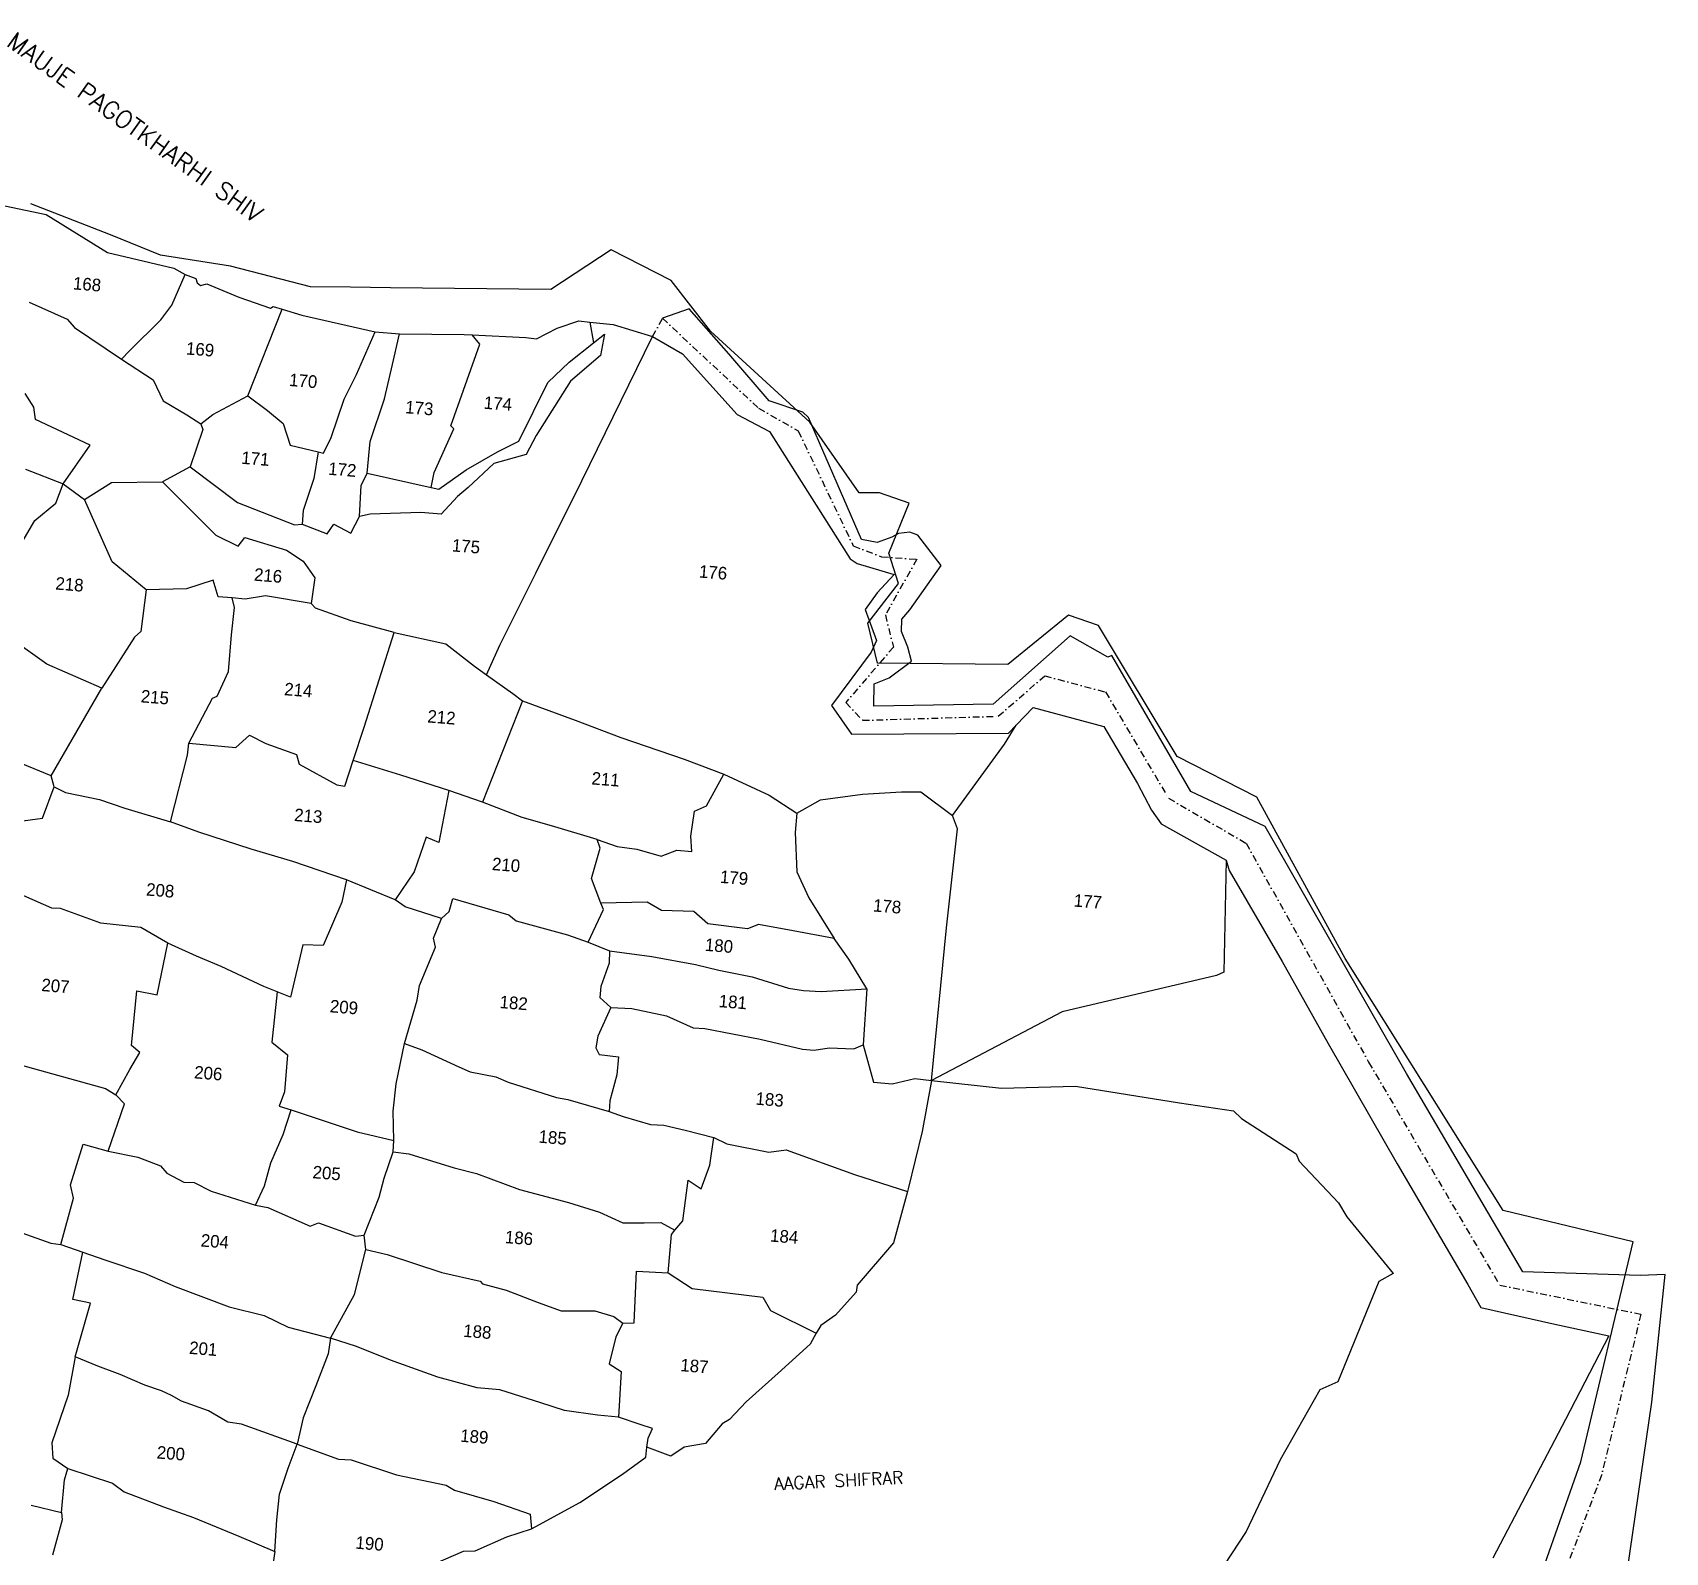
# Model space of a CAD drawing. Header units: metres. Extents: x 286999 to 289862, y 2087634 to 2091131.
# Drawn here: x 288663 to 289862, y 2089191 to 2090307 of the extents above; entities that cross this region are included whole.
import ezdxf
from ezdxf.enums import TextEntityAlignment as Align

# ---------------------------------------------------------------- set-up
doc = ezdxf.new("R2010")
doc.units = ezdxf.units.M
doc.header["$LTSCALE"] = 10
doc.header["$MEASUREMENT"] = 0
doc.linetypes.add('DASHDOT', pattern=[1, 0.5, -0.25, 0, -0.25])
for name, color, linetype in [('OFF', 1, 'Continuous'), ('POLY_PARCEL', 6, 'Continuous'), ('POLY_WATER', 4, 'Continuous'), ('TEXT_MAPIN', 7, 'Continuous'), ('TEXT_MAPOUT', 7, 'Continuous'), ('TEXT_PARCEL', 7, 'Continuous'), ('V_BOUND_LINE', 7, 'Continuous'), ('V_BOUND_STREAM_LINE', 7, 'DASHDOT'), ('VILLAGE BOUNDRY', 15, 'Continuous')]:
    doc.layers.add(name, color=color, linetype=linetype)
doc.styles.get("Standard").update_dxf_attribs({"font": 'simplex.shx'})
doc.styles.add('TEXT_MAP', font='')
doc.styles.get('TEXT_MAP').set_extended_font_data('Kruti Dev 050')

msp = doc.modelspace()

# ---------------------------------------------------------------- linework, layer by layer
at = {"layer": 'OFF'}
for p, q in [((289145, 2090103.9), (289125.5, 2090096.9)), ((289861.7, 2089395), (289843.3, 2089394.2)), ((289851.9, 2089301.3), (289861.7, 2089395)), ((289784.6, 2088843), (289851.9, 2089301.3))]:
    msp.add_line(p, q, dxfattribs=at)
at = {"layer": 'POLY_PARCEL'}
for p, q in [((288765.3, 2090106.5), (288775, 2090128.9)), ((288660.5, 2090108.7), (288688.4, 2090096.2)), ((288757.3, 2090095.7), (288765.3, 2090106.5)), ((288821.1, 2090040), (288846.3, 2090103.5)), ((288688.4, 2090096.2), (288693.9, 2090090.2)), ((288693.9, 2090090.2), (288728.4, 2090066.8)), ((288734.1, 2090073), (288757.3, 2090095.7)), ((288900.8, 2090055.7), (288914.5, 2090087)), ((288927.2, 2090063), (288932.5, 2090085.5)), ((289072.2, 2090094.1), (289074.8, 2090078.8)), ((289074.8, 2090078.8), (289082.9, 2090085.2)), ((289082.9, 2090085.2), (289080, 2090069.6)), ((288728.4, 2090066.8), (288734.1, 2090073)), ((288970.2, 2090017.9), (288991.4, 2090078)), ((288991.4, 2090078), (288985.7, 2090084.7)), ((289057, 2090064.7), (289074.8, 2090078.8)), ((289066.2, 2089977.5), (289118.2, 2090083.5)), ((288728.4, 2090066.8), (288751.5, 2090051.6)), ((288921.5, 2090037.7), (288927.2, 2090063)), ((289041.4, 2090049.7), (289057, 2090064.7)), ((289080, 2090069.6), (289057.9, 2090050.8)), ((288751.5, 2090051.6), (288759, 2090036.4)), ((288891.8, 2090037.4), (288900.8, 2090055.7)), ((289020, 2090006.7), (289041.4, 2090049.7)), ((289057.9, 2090050.8), (289032.8, 2090010.9)), ((288664.1, 2090031.7), (288657.7, 2090041.6)), ((288795.4, 2090026.3), (288821.1, 2090040)), ((288821.1, 2090040), (288835.6, 2090029.3)), ((288882.3, 2090009.3), (288891.8, 2090037.4)), ((288911, 2090006.5), (288921.5, 2090037.7)), ((288665.3, 2090022.5), (288664.1, 2090031.7)), ((288759, 2090036.4), (288776.3, 2090025.9)), ((288776.3, 2090025.9), (288786.5, 2090019.5)), ((288786.5, 2090019.5), (288795.4, 2090026.3)), ((288835.6, 2090029.3), (288847.1, 2090019.7)), ((288705.4, 2090003.8), (288665.3, 2090022.5)), ((288788.1, 2090015.3), (288778.7, 2089987.9)), ((288786.5, 2090019.5), (288788.1, 2090015.3)), ((288847.1, 2090019.7), (288852.2, 2090003.8)), ((288957.9, 2089983.7), (288972.4, 2090015.7)), ((288972.4, 2090015.7), (288970.2, 2090017.9)), ((288685.6, 2089975.3), (288705.4, 2090003.8)), ((288852.2, 2090003.8), (288872.8, 2089998.8)), ((288876.6, 2089997.8), (288882.3, 2090009.3)), ((288908.7, 2089983.3), (288911, 2090006.5)), ((289004.3, 2089998.9), (289020, 2090006.7)), ((289032.8, 2090010.9), (289025.3, 2089996.8)), ((288872.8, 2089998.8), (288869.6, 2089979.4)), ((288872.8, 2089998.8), (288876.6, 2089997.8)), ((288981.4, 2089985.7), (289004.3, 2089998.9)), ((289001.8, 2089990.4), (288982.9, 2089972.6)), ((289025.3, 2089996.8), (289001.8, 2089990.4)), ((288657.9, 2089986.1), (288685.6, 2089975.3)), ((288778.7, 2089987.9), (288758.4, 2089976.9)), ((288778.7, 2089987.9), (288813.4, 2089961.7)), ((288869.6, 2089979.4), (288861.7, 2089955.9)), ((288904.4, 2089974.2), (288908.7, 2089983.3)), ((288908.7, 2089983.3), (288955.8, 2089972.8)), ((288955.8, 2089972.8), (288957.9, 2089983.7)), ((288961.3, 2089971.5), (288981.4, 2089985.7)), ((289032.5, 2089909.7), (289066.2, 2089977.5)), ((288680.1, 2089961.1), (288685.6, 2089975.3)), ((288685.6, 2089975.3), (288701.1, 2089963.8)), ((288701.1, 2089963.8), (288721.1, 2089976.4)), ((288721.1, 2089976.4), (288758.4, 2089976.9)), ((288758.4, 2089976.9), (288797.6, 2089937.7)), ((288903, 2089951.3), (288904.4, 2089974.2)), ((288955.8, 2089972.8), (288961.3, 2089971.5)), ((288974.9, 2089966.1), (288963.1, 2089953.2)), ((288982.9, 2089972.6), (288974.9, 2089966.1)), ((288664.8, 2089948.5), (288680.1, 2089961.1)), ((288721.5, 2089918.2), (288701.1, 2089963.8)), ((288813.4, 2089961.7), (288855.3, 2089945.2)), ((288861.7, 2089955.9), (288860.9, 2089945.7)), ((288910.8, 2089953.1), (288903, 2089951.3)), ((288948.2, 2089954.4), (288910.8, 2089953.1)), ((288963.1, 2089953.2), (288948.2, 2089954.4)), ((288651.9, 2089926.6), (288664.8, 2089948.5)), ((288855.3, 2089945.2), (288860.9, 2089945.7)), ((288860.9, 2089945.7), (288879.3, 2089938.6)), ((288879.3, 2089938.6), (288884.3, 2089945.7)), ((288884.3, 2089945.7), (288896.8, 2089939.2)), ((288896.8, 2089939.2), (288903, 2089951.3)), ((288797.6, 2089937.7), (288814, 2089929.6)), ((288814, 2089929.6), (288818.9, 2089935.9)), ((288818.9, 2089935.9), (288849.4, 2089926.7)), ((288746.4, 2089897.5), (288721.5, 2089918.2)), ((288849.4, 2089926.7), (288861.8, 2089918.6)), ((288861.8, 2089918.6), (288870.3, 2089906.4)), ((288870.3, 2089906.4), (288867.6, 2089887.6)), ((289006, 2089856.9), (289032.5, 2089909.7)), ((288746.4, 2089897.5), (288742.5, 2089866.9)), ((288776.1, 2089898.3), (288746.4, 2089897.5)), ((288795.7, 2089904.6), (288776.1, 2089898.3)), ((288799.4, 2089892.4), (288795.7, 2089904.6)), ((288834, 2089893.1), (288819.1, 2089890.8)), ((288867.6, 2089887.6), (288834, 2089893.1)), ((288809.7, 2089891.6), (288799.4, 2089892.4)), ((288809, 2089864.5), (288811.4, 2089884.5)), ((288811.4, 2089884.5), (288809.7, 2089891.6)), ((288819.1, 2089890.8), (288809.7, 2089891.6)), ((288870.8, 2089884), (288867.6, 2089887.6)), ((288897, 2089874.7), (288870.8, 2089884)), ((288928.4, 2089866.2), (288897, 2089874.7)), ((288673.6, 2089842.9), (288648.9, 2089860.7)), ((288737.8, 2089862.9), (288713.8, 2089825.3)), ((288742.5, 2089866.9), (288737.8, 2089862.9)), ((288806.8, 2089837.7), (288809, 2089864.5)), ((288906.5, 2089796.7), (288928.4, 2089866.2)), ((288928.4, 2089866.2), (288966.4, 2089857.9)), ((288966.4, 2089857.9), (288987.6, 2089841.5)), ((288996.3, 2089835.3), (289006, 2089856.9)), ((288713.8, 2089825.3), (288673.6, 2089842.9)), ((288798.6, 2089819.4), (288806.8, 2089837.7)), ((288987.6, 2089841.5), (288996.3, 2089835.3)), ((288996.3, 2089835.3), (289015.7, 2089821.4)), ((288676.8, 2089761.1), (288713.8, 2089825.3)), ((289015.7, 2089821.4), (289022.8, 2089816)), ((288777.8, 2089784.9), (288795.2, 2089818)), ((288795.2, 2089818), (288798.6, 2089819.4)), ((289022.8, 2089816), (288993.3, 2089741.6)), ((289022.8, 2089816), (289061.4, 2089801.9)), ((289061.4, 2089801.9), (289094.8, 2089789.2)), ((289376.7, 2089784.3), (289385.1, 2089798.2)), ((288812.2, 2089781.9), (288822.4, 2089790.9)), ((288822.4, 2089790.9), (288834.2, 2089784.8)), ((288898.4, 2089772.3), (288906.5, 2089796.7)), ((289094.8, 2089789.2), (289141.4, 2089773.2)), ((288676.8, 2089761.1), (288640.4, 2089776)), ((288764.4, 2089727.4), (288776.7, 2089776.3)), ((288776.7, 2089776.3), (288777.8, 2089784.9)), ((288777.8, 2089784.9), (288812.2, 2089781.9)), ((288834.2, 2089784.8), (288856.9, 2089776.6)), ((288856.9, 2089776.6), (288858.7, 2089769.7)), ((289338.3, 2089732), (289376.7, 2089784.3)), ((288858.7, 2089769.7), (288886.4, 2089754.4)), ((288892.3, 2089753.5), (288898.4, 2089772.3)), ((288933.5, 2089761.6), (288898.4, 2089772.3)), ((288968.7, 2089750.4), (288933.5, 2089761.6)), ((289141.4, 2089773.2), (289170.6, 2089762.2)), ((289157.7, 2089739.1), (289170.6, 2089762.2)), ((289170.6, 2089762.2), (289203.9, 2089746.8)), ((288670.3, 2089730), (288678.9, 2089753)), ((288678.9, 2089753), (288676.8, 2089761.1)), ((288678.9, 2089753), (288687.3, 2089748.8)), ((288886.4, 2089754.4), (288892.3, 2089753.5)), ((288968.7, 2089750.4), (288961.2, 2089712.2)), ((288993.3, 2089741.6), (288968.7, 2089750.4)), ((289272.3, 2089747.7), (289300.9, 2089749.3)), ((289300.9, 2089749.3), (289315.2, 2089749.3)), ((289315.2, 2089749.3), (289338.3, 2089732)), ((288687.3, 2089748.8), (288712.2, 2089743.6)), ((288712.2, 2089743.6), (288730.7, 2089737.3)), ((288730.7, 2089737.3), (288764.4, 2089727.4)), ((289022.6, 2089730.4), (288993.3, 2089741.6)), ((289149, 2089735.1), (289157.7, 2089739.1)), ((289203.9, 2089746.8), (289224.2, 2089733.7)), ((289224.2, 2089733.7), (289241.4, 2089743.5)), ((289241.4, 2089743.5), (289272.3, 2089747.7)), ((288652.3, 2089727.5), (288670.3, 2089730)), ((288785, 2089719.7), (288764.4, 2089727.4)), ((289043.9, 2089724.3), (289022.6, 2089730.4)), ((289146.3, 2089716.7), (289149, 2089735.1)), ((289224.2, 2089733.7), (289223, 2089719.5)), ((289342, 2089722.1), (289338.3, 2089732)), ((288823.6, 2089707.1), (288785, 2089719.7)), ((288952, 2089716.1), (288943.2, 2089690.7)), ((288961.2, 2089712.2), (288952, 2089716.1)), ((289077.6, 2089714.4), (289043.9, 2089724.3)), ((289077.6, 2089714.4), (289092.2, 2089709.2)), ((289079.8, 2089707.9), (289077.6, 2089714.4)), ((289147, 2089705.5), (289146.3, 2089716.7)), ((289223, 2089719.5), (289224.2, 2089690.5)), ((289334.1, 2089649.4), (289342, 2089722.1)), ((288854.2, 2089698.2), (288823.6, 2089707.1)), ((289073.3, 2089685.8), (289079.8, 2089707.9)), ((289092.2, 2089709.2), (289106.7, 2089707.3)), ((289106.7, 2089707.3), (289124.5, 2089702.2)), ((289124.5, 2089702.2), (289136, 2089706.5)), ((289136, 2089706.5), (289147, 2089705.5)), ((288893.5, 2089684.7), (288854.2, 2089698.2)), ((288943.2, 2089690.7), (288929.2, 2089670.1)), ((289224.2, 2089690.5), (289233, 2089671.6)), ((289539.3, 2089699.2), (289537.5, 2089617)), ((288893.5, 2089684.7), (288890.2, 2089668.3)), ((288929.2, 2089670.1), (288893.5, 2089684.7)), ((289080.3, 2089667.6), (289073.3, 2089685.8)), ((288677.2, 2089663.8), (288656.6, 2089673)), ((288890.2, 2089668.3), (288876.5, 2089636.6)), ((288936.7, 2089664.9), (288929.2, 2089670.1)), ((288968.9, 2089661.5), (288971.6, 2089671.1)), ((288971.6, 2089671.1), (289012.7, 2089659.1)), ((289114.2, 2089668.2), (289080.3, 2089667.6)), ((289082.1, 2089662.9), (289080.3, 2089667.6)), ((289124.8, 2089662.2), (289114.2, 2089668.2)), ((289233, 2089671.6), (289251.5, 2089641.6)), ((288683.6, 2089663.7), (288677.2, 2089663.8)), ((288713.2, 2089652.9), (288683.6, 2089663.7)), ((288963.3, 2089656.4), (288936.7, 2089664.9)), ((288957.4, 2089641.8), (288963.3, 2089656.4)), ((288963.3, 2089656.4), (288968.9, 2089661.5)), ((289012.7, 2089659.1), (289018.2, 2089654.7)), ((289018.2, 2089654.7), (289055.8, 2089644.4)), ((289071, 2089638.9), (289082.1, 2089662.9)), ((289148.5, 2089661.5), (289124.8, 2089662.2)), ((289158.9, 2089652.3), (289148.5, 2089661.5)), ((288742.6, 2089649.7), (288713.2, 2089652.9)), ((288762.3, 2089638.2), (288742.6, 2089649.7)), ((288958.8, 2089635.2), (288957.4, 2089641.8)), ((289055.8, 2089644.4), (289071, 2089638.9)), ((289187.9, 2089648.7), (289158.9, 2089652.3)), ((289196.1, 2089652), (289187.9, 2089648.7)), ((289221.5, 2089647.2), (289196.1, 2089652)), ((289251.5, 2089641.6), (289221.5, 2089647.2)), ((289262.2, 2089626.4), (289251.5, 2089641.6)), ((289323, 2089537.4), (289334.1, 2089649.4)), ((288754.5, 2089600.4), (288762.3, 2089638.2)), ((288783.5, 2089628.8), (288762.3, 2089638.2)), ((288861.5, 2089637), (288852.4, 2089598.6)), ((288876.5, 2089636.6), (288861.5, 2089637)), ((288947, 2089607.2), (288958.8, 2089635.2)), ((289071, 2089638.9), (289086.7, 2089632.5)), ((289086.7, 2089632.5), (289086.4, 2089623.6)), ((289086.7, 2089632.5), (289117.7, 2089628.4)), ((288801.5, 2089621), (288783.5, 2089628.8)), ((288832.8, 2089606.5), (288801.5, 2089621)), ((289086.4, 2089623.6), (289080.3, 2089606.3)), ((289117.7, 2089628.4), (289149.7, 2089622.6)), ((289149.7, 2089622.6), (289166.8, 2089618.4)), ((289166.8, 2089618.4), (289191.4, 2089613.6)), ((289275.4, 2089604.8), (289262.2, 2089626.4)), ((288842.5, 2089602.6), (288832.8, 2089606.5)), ((288945.3, 2089596.3), (288947, 2089607.2)), ((289080.3, 2089606.3), (289079.6, 2089598.4)), ((289191.4, 2089613.6), (289218, 2089605.1)), ((289532.1, 2089614.5), (289419, 2089587.8)), ((289537.5, 2089617), (289532.1, 2089614.5)), ((288735.6, 2089563.2), (288739.6, 2089603.2)), ((288739.6, 2089603.2), (288754.5, 2089600.4)), ((288842.5, 2089602.6), (288838.7, 2089565.6)), ((288852.4, 2089598.6), (288842.5, 2089602.6)), ((288936, 2089564.6), (288945.3, 2089596.3)), ((289079.6, 2089598.4), (289087.7, 2089591)), ((289218, 2089605.1), (289229, 2089603.4)), ((289229, 2089603.4), (289242, 2089602.7)), ((289242, 2089602.7), (289275.4, 2089604.8)), ((289275.4, 2089604.8), (289272.8, 2089563.7)), ((289087.7, 2089591), (289078.1, 2089570)), ((289087.7, 2089591), (289103.1, 2089590.2)), ((289103.1, 2089590.2), (289128.5, 2089584.9)), ((289128.5, 2089584.9), (289147.9, 2089576.2)), ((289419, 2089587.8), (289323, 2089537.4)), ((289078.1, 2089570), (289076.6, 2089561.4)), ((289147.9, 2089576.2), (289156.6, 2089575.5)), ((289156.6, 2089575.5), (289197.2, 2089567.8)), ((288734.5, 2089545.4), (288741.9, 2089557.9)), ((288741.9, 2089557.9), (288735.6, 2089563.2)), ((288838.7, 2089565.6), (288850.1, 2089556.2)), ((288930, 2089535), (288936, 2089564.6)), ((288936, 2089564.6), (288948.8, 2089559.9)), ((288948.8, 2089559.9), (288975.9, 2089547.4)), ((289076.6, 2089561.4), (289079, 2089556.5)), ((289197.2, 2089567.8), (289228.3, 2089560.5)), ((289228.3, 2089560.5), (289236.9, 2089559.8)), ((289236.9, 2089559.8), (289247.8, 2089561.3)), ((289247.8, 2089561.3), (289265.9, 2089560.6)), ((289265.9, 2089560.6), (289272.8, 2089563.7)), ((289272.8, 2089563.7), (289280.5, 2089536.2)), ((288633.8, 2089554.5), (288716.7, 2089531.5)), ((288850.1, 2089556.2), (288847.9, 2089529)), ((288975.9, 2089547.4), (288984.4, 2089543.9)), ((289079, 2089556.5), (289093.1, 2089554.9)), ((289093.1, 2089554.9), (289092, 2089541.6)), ((288724.3, 2089526.9), (288734.5, 2089545.4)), ((288927.9, 2089514.9), (288930, 2089535)), ((288984.4, 2089543.9), (289003.1, 2089540)), ((289003.1, 2089540), (289012.3, 2089536.1)), ((289012.3, 2089536.1), (289047.8, 2089524.9)), ((289092, 2089541.6), (289086.9, 2089522.6)), ((289280.5, 2089536.2), (289294.2, 2089535)), ((289294.2, 2089535), (289310.8, 2089538.8)), ((289310.8, 2089538.8), (289323, 2089537.4)), ((289323, 2089537.4), (289316.1, 2089500.1)), ((289323, 2089537.4), (289374.4, 2089531.8)), ((288716.7, 2089531.5), (288724.3, 2089526.9)), ((288730.5, 2089520.3), (288724.3, 2089526.9)), ((288847.9, 2089529), (288844.2, 2089518.6)), ((289047.8, 2089524.9), (289056, 2089523.4)), ((289056, 2089523.4), (289086.3, 2089514.7)), ((289086.9, 2089522.6), (289086.3, 2089514.7)), ((289374.4, 2089531.8), (289428.8, 2089533.3)), ((289428.8, 2089533.3), (289505.1, 2089521.1)), ((288718.5, 2089485.6), (288730.5, 2089520.3)), ((288844.2, 2089518.6), (288852.8, 2089515.8)), ((288847.1, 2089497.7), (288852.8, 2089515.8)), ((288852.8, 2089515.8), (288901.3, 2089499.7)), ((288928.2, 2089493.5), (288927.9, 2089514.9)), ((289086.3, 2089514.7), (289096.7, 2089511.1)), ((289096.7, 2089511.1), (289116.8, 2089505.1)), ((289505.1, 2089521.1), (289544.6, 2089515.1)), ((289544.6, 2089515.1), (289550.5, 2089509.5)), ((288837.9, 2089477), (288847.1, 2089497.7)), ((288901.3, 2089499.7), (288928.2, 2089493.5)), ((289116.8, 2089505.1), (289126.6, 2089504.7)), ((289126.6, 2089504.7), (289142.2, 2089501)), ((289142.2, 2089501), (289163.2, 2089495.6)), ((289316.1, 2089500.1), (289305.9, 2089457.8)), ((289550.5, 2089509.5), (289590.8, 2089483.6)), ((288691, 2089460.8), (288700.3, 2089490.7)), ((288700.3, 2089490.7), (288718.5, 2089485.6)), ((288718.5, 2089485.6), (288740.4, 2089481.1)), ((288927.9, 2089485), (288928.2, 2089493.5)), ((289160.3, 2089475.2), (289163.2, 2089495.6)), ((289163.2, 2089495.6), (289172.7, 2089490.9)), ((289172.7, 2089490.9), (289203.5, 2089484.8)), ((289203.5, 2089484.8), (289216.3, 2089486.5)), ((289216.3, 2089486.5), (289266.4, 2089468.5)), ((288740.4, 2089481.1), (288756.9, 2089474.9)), ((288756.9, 2089474.9), (288761.6, 2089469.4)), ((288833.3, 2089460), (288837.9, 2089477)), ((288921.2, 2089465.8), (288927.9, 2089485)), ((288927.9, 2089485), (288939.4, 2089483.5)), ((288939.4, 2089483.5), (288972.6, 2089473.2)), ((289153.8, 2089458), (289160.3, 2089475.2)), ((289590.8, 2089483.6), (289592.9, 2089478.2)), ((289592.9, 2089478.2), (289621.7, 2089447.7)), ((288761.6, 2089469.4), (288774.1, 2089462.8)), ((288774.1, 2089462.8), (288781.6, 2089462.6)), ((288781.6, 2089462.6), (288794.2, 2089456.1)), ((288917.6, 2089451.8), (288921.2, 2089465.8)), ((288972.6, 2089473.2), (288988.9, 2089469.1)), ((288988.9, 2089469.1), (289020.5, 2089457.4)), ((289140.4, 2089434.5), (289144.4, 2089464.3)), ((289144.4, 2089464.3), (289153.8, 2089458)), ((289266.4, 2089468.5), (289305.4, 2089456)), ((288683.8, 2089417), (288693, 2089451.1)), ((288693, 2089451.1), (288691, 2089460.8)), ((288794.2, 2089456.1), (288826.6, 2089445.9)), ((288826.6, 2089445.9), (288833.3, 2089460)), ((288906.6, 2089423.8), (288917.6, 2089451.8)), ((289020.5, 2089457.4), (289056.5, 2089447.8)), ((289305.4, 2089456), (289295.1, 2089418.3)), ((289305.9, 2089457.8), (289305.4, 2089456)), ((288826.6, 2089445.9), (288835.8, 2089444.2)), ((288835.8, 2089444.2), (288866.8, 2089430.6)), ((289056.5, 2089447.8), (289079.3, 2089440.7)), ((289079.3, 2089440.7), (289096.5, 2089433)), ((289621.7, 2089447.7), (289628, 2089437.3)), ((288655.2, 2089425.7), (288676.4, 2089418)), ((288866.8, 2089430.6), (288872.9, 2089432.9)), ((288872.9, 2089432.9), (288900.2, 2089423.1)), ((289096.5, 2089433), (289112, 2089432.9)), ((289112, 2089432.9), (289124.3, 2089433.1)), ((289124.3, 2089433.1), (289134.5, 2089427.5)), ((289132, 2089424.5), (289134.5, 2089427.5)), ((289134.5, 2089427.5), (289140.4, 2089434.5)), ((289628, 2089437.3), (289661.9, 2089395.8)), ((288676.4, 2089418), (288683.8, 2089417)), ((288683.8, 2089417), (288699.9, 2089411.4)), ((288900.2, 2089423.1), (288906.6, 2089423.8)), ((288907.8, 2089413.4), (288906.6, 2089423.8)), ((289129.6, 2089396.3), (289132, 2089424.5)), ((289295.1, 2089418.3), (289268.4, 2089387.2)), ((288692.7, 2089376.7), (288699.9, 2089411.4)), ((288699.9, 2089411.4), (288716, 2089405.8)), ((288716, 2089405.8), (288745.3, 2089395.9)), ((288899.5, 2089380.4), (288907.8, 2089413.4)), ((288907.8, 2089413.4), (288923.4, 2089409.6)), ((288923.4, 2089409.6), (288963.6, 2089396.4)), ((288745.3, 2089395.9), (288767.8, 2089386.1)), ((288963.6, 2089396.4), (288991.6, 2089390.2)), ((288991.6, 2089390.2), (288993.4, 2089388.1)), ((289104.8, 2089359.5), (289106.3, 2089397.4)), ((289106.3, 2089397.4), (289129.6, 2089396.3)), ((289129.6, 2089396.3), (289147.4, 2089384.7)), ((289651.5, 2089389.9), (289621.3, 2089316.3)), ((289661.9, 2089395.8), (289651.5, 2089389.9)), ((288767.8, 2089386.1), (288807.5, 2089371.4)), ((288881.8, 2089348.2), (288899.5, 2089380.4)), ((288993.4, 2089388.1), (289010.8, 2089383.5)), ((289010.8, 2089383.5), (289034.3, 2089374.4)), ((289147.4, 2089384.7), (289199.2, 2089378.5)), ((289199.2, 2089378.5), (289204.7, 2089368.5)), ((289267.6, 2089382.1), (289252.4, 2089365.2)), ((289268.4, 2089387.2), (289267.6, 2089382.1)), ((288705.5, 2089374), (288692.7, 2089376.7)), ((288694.4, 2089334.6), (288705.5, 2089374)), ((288807.5, 2089371.4), (288833.1, 2089365)), ((289034.3, 2089374.4), (289051.2, 2089368.3)), ((289051.2, 2089368.3), (289075.8, 2089368.3)), ((289075.8, 2089368.3), (289089.7, 2089364.3)), ((289204.7, 2089368.5), (289238.2, 2089351.9)), ((288833.1, 2089365), (288850.8, 2089356.3)), ((288850.8, 2089356.3), (288881.8, 2089348.2)), ((289089.7, 2089364.3), (289096.4, 2089359.4)), ((289096.4, 2089359.4), (289091.2, 2089349.2)), ((289096.4, 2089359.4), (289104.8, 2089359.5)), ((289241.8, 2089357.7), (289238.2, 2089351.9)), ((289252.4, 2089365.2), (289241.8, 2089357.7)), ((288881.8, 2089348.2), (288880.1, 2089336.9)), ((288900.9, 2089342.2), (288881.8, 2089348.2)), ((288925.8, 2089332.2), (288900.9, 2089342.2)), ((289091.2, 2089349.2), (289086.4, 2089329.4)), ((289234, 2089343.9), (289210.4, 2089322.5)), ((289238.2, 2089351.9), (289234, 2089343.9)), ((288694.4, 2089334.6), (288689.3, 2089306.5)), ((288710.9, 2089327.7), (288694.4, 2089334.6)), ((288880.1, 2089336.9), (288871.1, 2089313.4)), ((288960.5, 2089319.7), (288925.8, 2089332.2)), ((288727.4, 2089321.6), (288710.9, 2089327.7)), ((288745.4, 2089313.8), (288727.4, 2089321.6)), ((288989.5, 2089311.8), (288960.5, 2089319.7)), ((289086.4, 2089329.4), (289095.1, 2089323.9)), ((289095.1, 2089323.9), (289093.2, 2089290.2)), ((289210.4, 2089322.5), (289186.9, 2089301.5)), ((288689.3, 2089306.5), (288677.3, 2089271.4)), ((288757.7, 2089309.6), (288745.4, 2089313.8)), ((288765, 2089306.2), (288757.7, 2089309.6)), ((288772.5, 2089302), (288765, 2089306.2)), ((288871.1, 2089313.4), (288861.6, 2089289.7)), ((289006.1, 2089310.4), (288989.5, 2089311.8)), ((289036.2, 2089300.8), (289006.1, 2089310.4)), ((289608.1, 2089310.4), (289578.9, 2089259)), ((289621.3, 2089316.3), (289608.1, 2089310.4)), ((288792.2, 2089294.9), (288772.5, 2089302)), ((288806.5, 2089286.6), (288792.2, 2089294.9)), ((289053.5, 2089295.1), (289036.2, 2089300.8)), ((289077.8, 2089291.9), (289053.5, 2089295.1)), ((289186.9, 2089301.5), (289174.8, 2089288.6)), ((288816.4, 2089285.1), (288806.5, 2089286.6)), ((288857.2, 2089270.6), (288816.4, 2089285.1)), ((288861.6, 2089289.7), (288857.2, 2089270.6)), ((289093.2, 2089290.2), (289077.8, 2089291.9)), ((289109, 2089285), (289093.2, 2089290.2)), ((289118.2, 2089281.9), (289109, 2089285)), ((289114.9, 2089275), (289118.2, 2089281.9)), ((289169.4, 2089285.5), (289157.1, 2089271)), ((289174.8, 2089288.6), (289169.4, 2089285.5)), ((288677.3, 2089271.4), (288678, 2089260.3)), ((288850.6, 2089253), (288857.2, 2089270.6)), ((288857.2, 2089270.6), (288887.6, 2089259.5)), ((289114.1, 2089268.2), (289114.9, 2089275)), ((289157.1, 2089271), (289141.4, 2089268.3)), ((288678, 2089260.3), (288688.9, 2089252.6)), ((288887.6, 2089259.5), (288897, 2089259.1)), ((288897, 2089259.1), (288930.2, 2089248.1)), ((289096.1, 2089248.4), (289113.3, 2089260.9)), ((289113.3, 2089260.9), (289114.1, 2089268.2)), ((289131.7, 2089261.6), (289114.1, 2089268.2)), ((289141.4, 2089268.3), (289131.7, 2089261.6)), ((289578.9, 2089259), (289554, 2089206.4)), ((288686.5, 2089244.4), (288688.9, 2089252.6)), ((288688.9, 2089252.6), (288721.7, 2089241.8)), ((288844.3, 2089233.8), (288850.6, 2089253)), ((288930.2, 2089248.1), (288966.8, 2089240.4)), ((289064.7, 2089227.6), (289096.1, 2089248.4)), ((288684.2, 2089220.4), (288686.5, 2089244.4)), ((288721.7, 2089241.8), (288730.3, 2089235.6)), ((288730.3, 2089235.6), (288759.1, 2089224.5)), ((288966.8, 2089240.4), (288972.9, 2089236.7)), ((288972.9, 2089236.7), (289001.7, 2089228.4)), ((288662.1, 2089225.6), (288684.2, 2089220.4)), ((288759.1, 2089224.5), (288781.1, 2089216.7)), ((288842.3, 2089214.9), (288844.3, 2089233.8)), ((289001.7, 2089228.4), (289028.3, 2089219.1)), ((289029.4, 2089208.3), (289064.7, 2089227.6)), ((288684.8, 2089215), (288677.6, 2089189.1)), ((288684.2, 2089220.4), (288684.8, 2089215)), ((288781.1, 2089216.7), (288814.4, 2089202.9)), ((288840.8, 2089191.7), (288842.3, 2089214.9)), ((289028.3, 2089219.1), (289029.4, 2089208.3)), ((288814.4, 2089202.9), (288840.8, 2089191.7)), ((288987.9, 2089192.2), (289011.2, 2089202.4)), ((289011.2, 2089202.4), (289029.4, 2089208.3)), ((289554, 2089206.4), (289496.9, 2089120.1)), ((288840.8, 2089191.7), (288838.3, 2089173.8)), ((288944.4, 2089176.7), (288979.5, 2089191.9)), ((288979.5, 2089191.9), (288987.9, 2089192.2))]:
    msp.add_line(p, q, dxfattribs=at)
at = {"layer": 'POLY_WATER'}
for p, q in [((289174.3, 2090070.9), (289145, 2090103.9)), ((289118.2, 2090083.5), (289140.3, 2090070.8)), ((289140.3, 2090070.8), (289180.3, 2090026.2)), ((289203.9, 2090036.4), (289174.3, 2090070.9)), ((289180.3, 2090026.2), (289204.1, 2090013.9)), ((289228.6, 2090028), (289203.9, 2090036.4)), ((289232.7, 2090024), (289228.6, 2090028)), ((289204.1, 2090013.9), (289263.3, 2089920.4)), ((289271.6, 2089934.6), (289232.7, 2090024)), ((289283.1, 2089932.4), (289271.6, 2089934.6)), ((289293.8, 2089936.2), (289283.1, 2089932.4)), ((289298.7, 2089938.8), (289293.8, 2089936.2)), ((289307.1, 2089939.8), (289298.7, 2089938.8)), ((289313, 2089937.6), (289307.1, 2089939.8)), ((289330.2, 2089915.5), (289313, 2089937.6)), ((289263.3, 2089920.4), (289268.4, 2089917)), ((289268.4, 2089917), (289295.5, 2089908.8)), ((289295.5, 2089908.8), (289283, 2089895.4)), ((289307.2, 2089882.9), (289330.2, 2089915.5)), ((289283, 2089895.4), (289274.3, 2089883.1)), ((289274.3, 2089883.1), (289282.6, 2089860.4)), ((289301.3, 2089876), (289307.2, 2089882.9)), ((289300.9, 2089867), (289301.3, 2089876)), ((289282.6, 2089860.4), (289278.6, 2089851.7)), ((289305.6, 2089855.6), (289300.9, 2089867)), ((289424.9, 2089863.9), (289368.3, 2089813.6)), ((289452.4, 2089848.2), (289424.9, 2089863.9)), ((289278.6, 2089851.7), (289249.6, 2089812.6)), ((289292, 2089833), (289308.4, 2089845.3)), ((289308.4, 2089845.3), (289305.6, 2089855.6)), ((289455.5, 2089849.3), (289452.4, 2089848.2)), ((289513.3, 2089749.6), (289455.5, 2089849.3)), ((289280.6, 2089812.2), (289281, 2089828.5)), ((289281, 2089828.5), (289292, 2089833)), ((289249.6, 2089812.6), (289264.3, 2089791.7)), ((289368.3, 2089813.6), (289280.6, 2089812.2)), ((289385.1, 2089798.2), (289397.7, 2089811.2)), ((289397.7, 2089811.2), (289449.4, 2089797.3)), ((289379.4, 2089792.3), (289385.1, 2089798.2)), ((289449.4, 2089797.3), (289474.3, 2089755.3)), ((289264.3, 2089791.7), (289379.4, 2089792.3)), ((289474.3, 2089755.3), (289484.4, 2089735.8)), ((289567.9, 2089723.8), (289513.3, 2089749.6)), ((289484.4, 2089735.8), (289491.6, 2089725.8)), ((289491.6, 2089725.8), (289539.3, 2089699.2)), ((289671.6, 2089542.5), (289567.9, 2089723.8)), ((289539.3, 2089699.2), (289541.5, 2089691.5)), ((289541.5, 2089691.5), (289580.5, 2089624.8)), ((289580.5, 2089624.8), (289614.1, 2089564.7)), ((289614.1, 2089564.7), (289664.8, 2089476.3)), ((289757.2, 2089396.9), (289671.6, 2089542.5)), ((289664.8, 2089476.3), (289716.8, 2089387.6)), ((289843.3, 2089394.2), (289757.2, 2089396.9)), ((289716.8, 2089387.6), (289726.2, 2089370.7)), ((289726.2, 2089370.7), (289780.7, 2089358.6)), ((289780.7, 2089358.6), (289820.2, 2089350)), ((289820.2, 2089350), (289788.5, 2089288.5)), ((289788.5, 2089288.5), (289735.2, 2089186.8))]:
    msp.add_line(p, q, dxfattribs=at)
at = {"layer": 'V_BOUND_LINE'}
for p, q in [((288642.6, 2090179.3), (288673, 2090173.1)), ((288673, 2090173.1), (288718, 2090145.1)), ((288718, 2090145.1), (288766.8, 2090133.7)), ((288766.8, 2090133.7), (288775, 2090128.9)), ((288775, 2090128.9), (288783, 2090126.2)), ((288783, 2090126.2), (288784, 2090122.8)), ((288784, 2090122.8), (288786.3, 2090121)), ((288786.3, 2090121), (288791, 2090122.2)), ((288791, 2090122.2), (288814.5, 2090112.5)), ((288814.5, 2090112.5), (288837.7, 2090104.4)), ((288837.7, 2090104.4), (288839.8, 2090105.5)), ((288839.8, 2090105.5), (288846.3, 2090103.5)), ((288846.3, 2090103.5), (288860.7, 2090099.2)), ((288860.7, 2090099.2), (288914.5, 2090087)), ((288914.5, 2090087), (288932.5, 2090085.5)), ((288932.5, 2090085.5), (288980, 2090084.9)), ((288980, 2090084.9), (288985.7, 2090084.7)), ((289032.9, 2090081.8), (289048.3, 2090089.6)), ((289048.3, 2090089.6), (289064, 2090094.9)), ((289064, 2090094.9), (289072.2, 2090094.1)), ((289072.2, 2090094.1), (289089.3, 2090092.4)), ((289089.3, 2090092.4), (289118.2, 2090083.5)), ((288985.7, 2090084.7), (289025.1, 2090082.9)), ((289025.1, 2090082.9), (289032.9, 2090081.8))]:
    msp.add_line(p, q, dxfattribs=at)
at = {"layer": 'V_BOUND_STREAM_LINE'}
for p, q in [((289118.2, 2090083.5), (289125.5, 2090096.9)), ((289125.5, 2090096.9), (289196.1, 2090030.9)), ((289196.1, 2090030.9), (289225.2, 2090014.2)), ((289225.2, 2090014.2), (289265.6, 2089929.8)), ((289265.6, 2089929.8), (289286.4, 2089921.9)), ((289286.4, 2089921.9), (289312.2, 2089920)), ((289312.2, 2089920), (289289.1, 2089879.1)), ((289289.1, 2089879.1), (289295, 2089855.5)), ((289295, 2089855.5), (289260, 2089814.8)), ((289372, 2089804.8), (289406.1, 2089834.5)), ((289406.1, 2089834.5), (289450.8, 2089822.6)), ((289450.8, 2089822.6), (289497, 2089744.6)), ((289260, 2089814.8), (289272.5, 2089801.8)), ((289272.5, 2089801.8), (289372, 2089804.8)), ((289497, 2089744.6), (289554, 2089711.6)), ((289554, 2089711.6), (289643.9, 2089550.9)), ((289643.9, 2089550.9), (289740.2, 2089387.2)), ((289740.2, 2089387.2), (289843.8, 2089365.9)), ((289843.8, 2089365.9), (289814.9, 2089247.8)), ((289814.9, 2089247.8), (289634, 2088770.1))]:
    msp.add_line(p, q, dxfattribs=at)
at = {"layer": 'VILLAGE BOUNDRY'}
for p, q in [((288720.3, 2090158.1), (288661.8, 2090180.8)), ((288757, 2090143.1), (288720.3, 2090158.1)), ((289087.9, 2090147.1), (289043.5, 2090118.1)), ((289131.8, 2090124.6), (289087.9, 2090147.1)), ((288808.4, 2090135.2), (288757, 2090143.1)), ((288867, 2090119.9), (288808.4, 2090135.2)), ((289160.8, 2090087.5), (289131.8, 2090124.6)), ((288896.4, 2090119.6), (288867, 2090119.9)), ((288925.9, 2090119.3), (288896.4, 2090119.6)), ((289043.5, 2090118.1), (288925.9, 2090119.3)), ((289233.7, 2090020.6), (289160.8, 2090087.5)), ((289270, 2089968.8), (289233.7, 2090020.6)), ((289284.7, 2089968.7), (289270, 2089968.8)), ((289306.6, 2089961.1), (289284.7, 2089968.7)), ((289291.6, 2089924.5), (289306.6, 2089961.1)), ((289298.7, 2089902.3), (289291.6, 2089924.5)), ((289276.3, 2089873.1), (289298.7, 2089902.3)), ((289283.4, 2089843.7), (289276.3, 2089873.1)), ((289423.5, 2089879), (289379, 2089842.7)), ((289445.5, 2089871.5), (289423.5, 2089879)), ((289503.3, 2089775.3), (289445.5, 2089871.5)), ((289379, 2089842.7), (289283.4, 2089843.7)), ((289561.9, 2089745.3), (289503.3, 2089775.3)), ((289626.8, 2089627), (289561.9, 2089745.3)), ((289742.7, 2089442), (289626.8, 2089627)), ((289838, 2089419), (289742.7, 2089442)), ((289799.6, 2089257.6), (289838, 2089419)), ((289648.2, 2088825.3), (289799.6, 2089257.6))]:
    msp.add_line(p, q, dxfattribs=at)

# ---------------------------------------------------------------- texts
at = {"layer": 'TEXT_MAPIN'}
msp.add_text('AAGAR SHIFRAR', height=9.243, rotation=2.912, dxfattribs=at).set_placement((289207.5, 2089236.7))
at = {"layer": 'TEXT_MAPOUT'}
msp.add_text('MAUJE PAGOTKHARHI SHIV', height=12.837, rotation=324.3726, dxfattribs=at).set_placement((288643.2, 2090297.4))
at = {"layer": 'TEXT_PARCEL', "style": 'TEXT_MAP'}
for s, p in [('168', (288703.1, 2090121.9)), ('169', (288786.1, 2090074.1)), ('170', (288861.8, 2090051)), ('174', (289004.7, 2090034.3)), ('173', (288947, 2090031)), ('171', (288826.7, 2089993.9)), ('172', (288890.5, 2089985.9)), ('175', (288981.3, 2089929.5)), ('218', (288690.2, 2089901.6)), ('216', (288836, 2089908.1)), ('176', (289162.7, 2089910.4)), ('215', (288752.9, 2089818.8)), ('214', (288858.2, 2089824.1)), ('212', (288963.3, 2089804.1)), ('211', (289083.8, 2089758.6)), ('213', (288865.5, 2089731.7)), ('210', (289010.7, 2089695.7)), ('179', (289178.1, 2089686.3)), ('208', (288756.8, 2089677)), ('178', (289290.5, 2089665.3)), ('177', (289437.8, 2089668.9)), ('180', (289167, 2089636.4)), ('207', (288679.9, 2089606.9)), ('209', (288891.7, 2089591.3)), ('182', (289016.3, 2089594.4)), ('181', (289177.2, 2089595.1)), ('206', (288792.1, 2089542.8)), ('183', (289204.2, 2089523.5)), ('185', (289044.9, 2089495.6)), ('205', (288879, 2089469.5)), ('186', (289020.2, 2089421.9)), ('184', (289214.9, 2089423)), ('204', (288796.9, 2089419.4)), ('188', (288989.6, 2089353.1)), ('201', (288788.4, 2089340.6)), ('187', (289149, 2089327.9)), ('189', (288987.4, 2089276.1)), ('200', (288764.6, 2089263.8)), ('190', (288910.5, 2089197.6))]:
    msp.add_text(s, height=9.24, rotation=355.3217, dxfattribs=at).set_placement(p, align=Align.MIDDLE)

doc.saveas('drawing.dxf')
